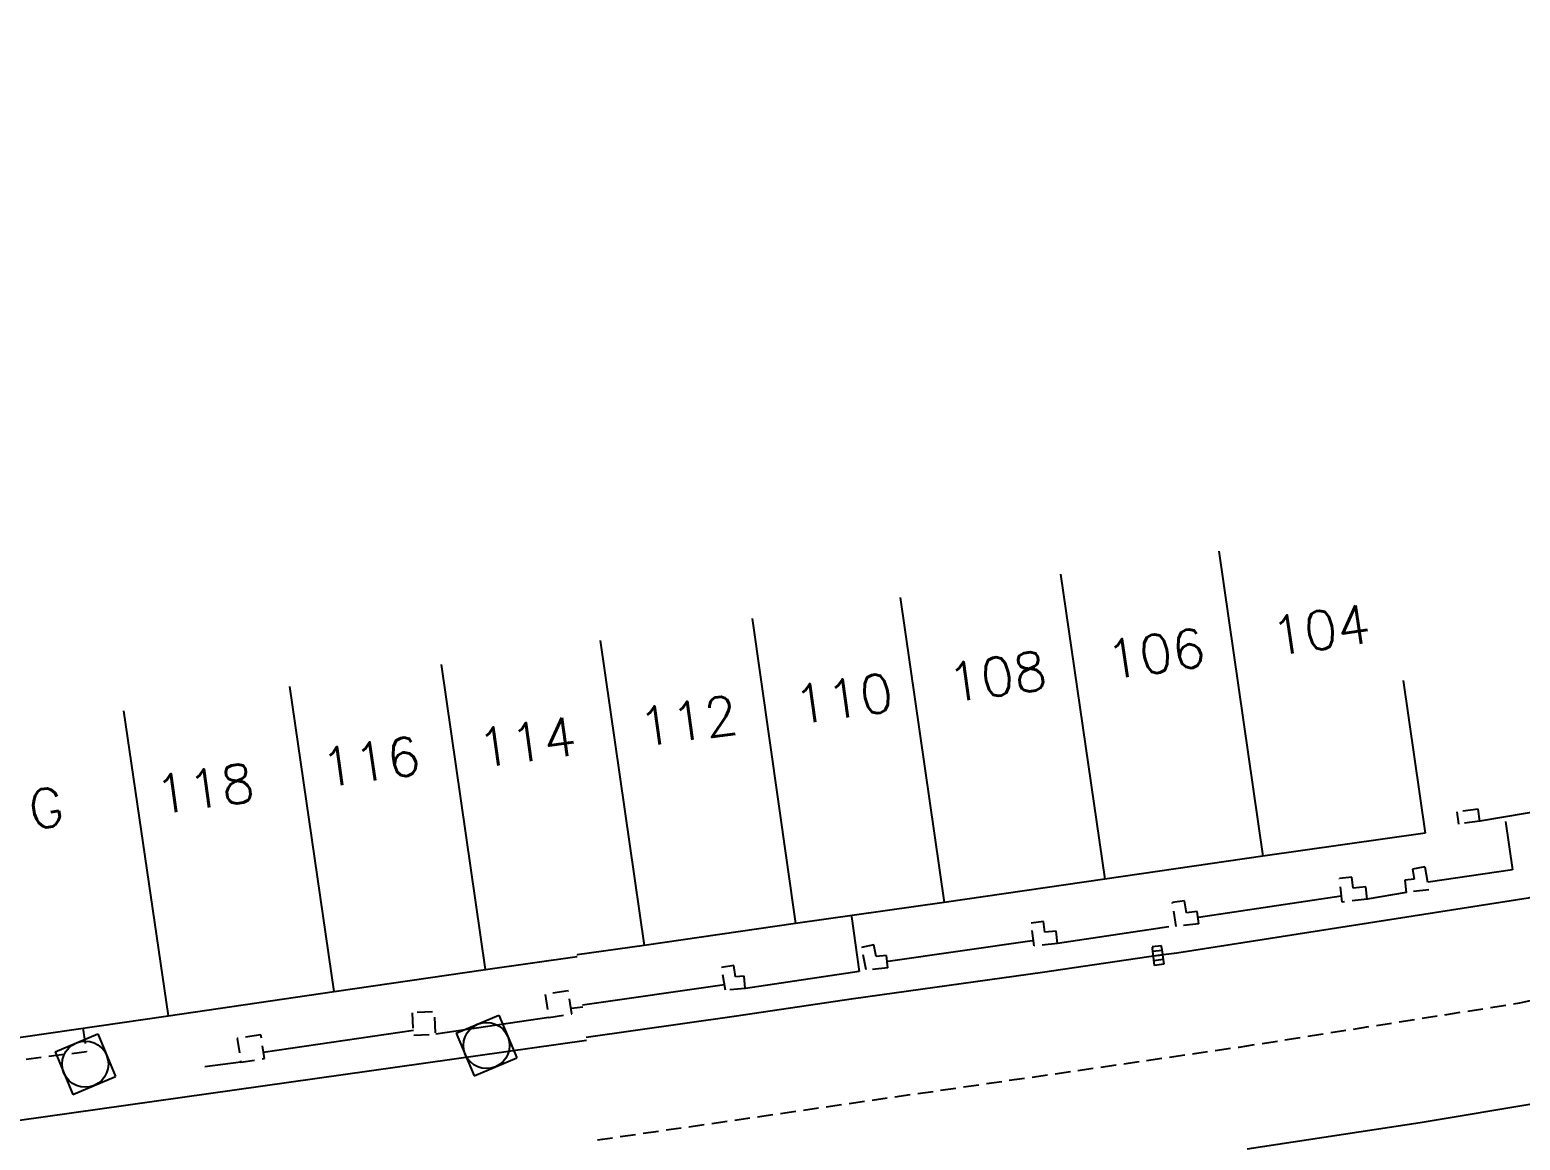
# Model space of a CAD drawing. Header units: millimetres. Extents: x 134000 to 135000, y 131000 to 132000.
# Drawn here: x 134167.54 to 134215.88, y 131310 to 131346.02 of the extents above; entities that cross this region are included whole.
import ezdxf
from ezdxf.enums import TextEntityAlignment as Align

# ---------------------------------------------------------------- set-up
doc = ezdxf.new("R2010")
doc.units = ezdxf.units.MM
doc.linetypes.add('DASHED', pattern=[0.75, 0.5, -0.25])
doc.layers.get('0').update_dxf_attribs({"linetype": 'CONTINUOUS'})
for name, color, linetype in [('W0001', 6, 'DASHED'), ('W0008', 7, 'CONTINUOUS'), ('W0100', 7, 'CONTINUOUS'), ('W0105', 7, 'CONTINUOUS'), ('W0112', 1, 'DASHED'), ('W0322', 7, 'CONTINUOUS'), ('W0400', 7, 'CONTINUOUS'), ('W0420', 7, 'CONTINUOUS'), ('W0991', 7, 'CONTINUOUS'), ('W1102', 7, 'CONTINUOUS')]:
    doc.layers.add(name, color=color, linetype=linetype)
doc.styles.get("Standard").update_dxf_attribs({"font": 'romans.shx', "width": 0.85})

# ---------------------------------------------------------------- blocks, each defined once
blk = doc.blocks.new('T400')
for p, q in [((-0.15, 0.3), (0.15, 0.3)), ((-0.15, -0.25), (-0.15, 0.3)), ((-0.15, 0.15), (0.15, 0.15)), ((-0.15, 0), (0.15, 0)), ((0.15, 0.3), (0.15, -0.25)), ((-0.15, -0.15), (0.15, -0.15)), ((-0.15, -0.25), (-0.15, -0.3)), ((-0.15, -0.3), (0.15, -0.3)), ((0.15, -0.3), (0.15, -0.25))]:
    blk.add_line(p, q)
blk = doc.blocks.new('T420')
for p, q in [((0.75, 0.75), (-0.75, 0.75)), ((-0.75, 0.75), (-0.75, -0.75)), ((0.75, 0.75), (0.75, -0.75)), ((0.75, -0.75), (-0.75, -0.75))]:
    blk.add_line(p, q)
blk.add_ellipse((0, 0), major_axis=(-0.53, 0.53), ratio=1, start_param=3.926991, end_param=10.210176)

msp = doc.modelspace()

# ---------------------------------------------------------------- linework, layer by layer
at = {"layer": 'W0001'}
msp.add_lwpolyline([(134185.95, 131310.013), (134206.77, 131313.026), (134215.866, 131314.458), (134223.624, 131316.2), (134231.125, 131318.382), (134248.498, 131324.25), (134272.81, 131332.4), (134281.962, 131335.506), (134299.532, 131341.367), (134318.308, 131350.726)], dxfattribs=at)
at = {"layer": 'W0008'}
for points in [[(134303.176, 131347.344), (134301.075, 131345.635), (134299.266, 131344.783), (134280.9, 131338.663), (134273.08, 131335.992), (134272.768, 131335.883), (134255.069, 131329.946), (134245.762, 131326.818), (134240.432, 131324.995), (134236.616, 131323.726), (134228.959, 131321.151), (134224.085, 131319.7), (134222.538, 131319.342), (134216.137, 131317.854), (134204.746, 131316.069), (134204.133, 131315.992), (134200.388, 131315.444), (134194.259, 131314.587), (134190.387, 131314.017), (134185.584, 131313.337)], [(134301.954, 131338.667), (134290.36, 131334.821), (134277.606, 131330.522), (134277.299, 131330.406), (134242.986, 131318.916), (134242.635, 131318.729), (134232.431, 131315.31), (134227.705, 131313.859), (134222.571, 131312.508), (134216.586, 131311.222), (134212.635, 131310.562), (134207.027, 131309.708)]]:
    msp.add_lwpolyline(points, dxfattribs=at)
at = {"layer": 'W0008', "flags": 128}
msp.add_lwpolyline([(134185.594, 131313.243), (134163.672, 131310.146, -0.037099), (134162.6, 131310.075, -0.018132), (134160.405, 131310.173, -0.061571), (134158.312, 131310.605, -0.054735), (134156.134, 131311.619, -0.037355), (134154.326, 131312.909, -0.055342), (134153.285, 131313.992, -0.010775), (134152.216, 131315.448, -0.025572), (134151.811, 131316.093), (134150.825, 131317.857, 0.00981), (134150.297, 131318.759, 0.00254), (134148.172, 131322.193, 0.006168), (134147.893, 131322.628, 0.000443), (134143.919, 131328.631, 0.015259), (134141.997, 131331.347, 0.008562), (134138.344, 131336.017)], format="xyb", dxfattribs=at)
for points in [[(134184.372, 131313.987), (134180.706, 131313.448)], [(134185.476, 131314.324), (134185.108, 131314.274)], [(134179.988, 131313.56), (134175.11, 131312.85)], [(134174.386, 131312.533), (134173.215, 131312.383)]]:
    msp.add_lwpolyline(points, dxfattribs=at)
at = {"layer": 'W0100'}
msp.add_line((134212.088, 131324.917), (134212.797, 131319.968), dxfattribs=at)
for points in [[(134212.797, 131319.968), (134207.529, 131319.213), (134202.409, 131318.469), (134197.202, 131317.714), (134192.378, 131317.03), (134187.471, 131316.319), (134185.29, 131316.013), (134185.29, 131316.013), (134185.29, 131316.013), (134185.29, 131316.013), (134185.29, 131316.013), (134185.29, 131316.013), (134185.29, 131316.013), (134185.29, 131316.013), (134185.29, 131316.013), (134185.29, 131316.013), (134185.29, 131316.013), (134185.29, 131316.013), (134185.29, 131316.013), (134185.29, 131316.013), (134185.29, 131316.013), (134185.29, 131316.013), (134185.29, 131316.013), (134185.29, 131316.013), (134185.29, 131316.013), (134185.29, 131316.013), (134185.29, 131316.013), (134185.29, 131316.013), (134185.29, 131316.013), (134185.29, 131316.013), (134185.29, 131316.013), (134185.29, 131316.013), (134185.29, 131316.013), (134185.29, 131316.013), (134185.29, 131316.013), (134185.29, 131316.013), (134185.29, 131316.013), (134185.29, 131316.013), (134185.29, 131316.013), (134185.29, 131316.013), (134185.29, 131316.013), (134185.29, 131316.013), (134185.29, 131316.013), (134185.29, 131316.013), (134185.29, 131316.013), (134185.29, 131316.013), (134185.29, 131316.013), (134185.29, 131316.013), (134185.29, 131316.013), (134185.29, 131316.013), (134185.29, 131316.013), (134185.29, 131316.013), (134185.29, 131316.013), (134185.29, 131316.013), (134185.29, 131316.013), (134185.29, 131316.013), (134185.29, 131316.013), (134185.29, 131316.013), (134185.29, 131316.013), (134185.29, 131316.013), (134185.29, 131316.013), (134185.29, 131316.013), (134185.29, 131316.013), (134185.29, 131316.013), (134185.29, 131316.013), (134185.29, 131316.013), (134185.29, 131316.013), (134185.29, 131316.013), (134185.29, 131316.013), (134185.29, 131316.013), (134185.29, 131316.013), (134185.29, 131316.013), (134185.29, 131316.013), (134185.29, 131316.013), (134185.29, 131316.013), (134185.29, 131316.013), (134185.29, 131316.013), (134185.29, 131316.013), (134185.29, 131316.013), (134185.29, 131316.013), (134185.29, 131316.013), (134185.29, 131316.013), (134185.29, 131316.013), (134185.29, 131316.013), (134185.29, 131316.013), (134185.29, 131316.013), (134185.29, 131316.013), (134185.29, 131316.013), (134185.29, 131316.013), (134185.29, 131316.013), (134185.29, 131316.013), (134185.29, 131316.013), (134185.29, 131316.013), (134185.29, 131316.013), (134185.29, 131316.013), (134185.29, 131316.013), (134185.29, 131316.013), (134185.29, 131316.013), (134185.29, 131316.013), (134185.29, 131316.013), (134185.29, 131316.013), (134185.29, 131316.013), (134185.29, 131316.013), (134185.29, 131316.013), (134185.29, 131316.013), (134185.29, 131316.013), (134185.29, 131316.013), (134185.29, 131316.013), (134185.29, 131316.013), (134185.29, 131316.013), (134185.29, 131316.013), (134185.29, 131316.013), (134185.29, 131316.013), (134185.29, 131316.013), (134185.29, 131316.013), (134185.29, 131316.013), (134185.29, 131316.013), (134185.29, 131316.013), (134185.29, 131316.013), (134185.29, 131316.013)], [(134165.929, 131318.205), (134166.651, 131313.258), (134172.026, 131314.043), (134177.408, 131314.829), (134182.322, 131315.54), (134185.295, 131315.968)]]:
    msp.add_lwpolyline(points, dxfattribs=at)
at = {"layer": 'W0105'}
for p, q in [((134215.402, 131320.341), (134215.627, 131318.773)), ((134215.627, 131318.773), (134212.9, 131318.372)), ((134210.075, 131317.917), (134205.451, 131317.228)), ((134212.183, 131318.044), (134210.922, 131317.824)), ((134194.193, 131317.262), (134194.443, 131315.477)), ((134204.488, 131316.924), (134200.876, 131316.387)), ((134200.051, 131316.466), (134195.383, 131315.798)), ((134194.443, 131315.477), (134190.749, 131314.928)), ((134190.078, 131315.047), (134185.469, 131314.388))]:
    msp.add_line(p, q, dxfattribs=at)
at = {"layer": 'W0112'}
for points in [[(134214.569, 131320.349), (134214.518, 131320.745), (134213.825, 131320.656), (134213.877, 131320.259), (134213.877, 131320.259), (134213.877, 131320.259), (134213.877, 131320.259), (134213.877, 131320.259), (134213.877, 131320.259), (134213.877, 131320.259), (134213.877, 131320.259), (134213.877, 131320.259), (134213.877, 131320.259), (134213.877, 131320.259), (134213.877, 131320.259), (134213.877, 131320.259), (134213.877, 131320.259), (134213.877, 131320.259), (134213.877, 131320.259), (134213.877, 131320.259), (134213.877, 131320.259), (134213.877, 131320.259), (134213.877, 131320.259), (134213.877, 131320.259), (134213.877, 131320.259), (134213.877, 131320.259), (134213.877, 131320.259), (134213.877, 131320.259), (134213.877, 131320.259), (134213.877, 131320.259), (134213.877, 131320.259), (134213.877, 131320.259), (134213.877, 131320.259), (134213.877, 131320.259), (134213.877, 131320.259), (134213.877, 131320.259), (134213.877, 131320.259), (134213.877, 131320.259), (134213.877, 131320.259), (134213.877, 131320.259), (134213.877, 131320.259), (134213.877, 131320.259), (134213.877, 131320.259), (134213.877, 131320.259), (134213.877, 131320.259), (134213.877, 131320.259), (134213.877, 131320.259), (134213.877, 131320.259), (134213.877, 131320.259), (134213.877, 131320.259), (134213.877, 131320.259), (134213.877, 131320.259), (134213.877, 131320.259), (134213.877, 131320.259), (134213.877, 131320.259), (134213.877, 131320.259), (134213.877, 131320.259), (134213.877, 131320.259), (134213.877, 131320.259), (134213.877, 131320.259), (134213.877, 131320.259), (134213.877, 131320.259), (134213.877, 131320.259), (134213.877, 131320.259), (134213.877, 131320.259), (134213.877, 131320.259), (134213.877, 131320.259), (134213.877, 131320.259), (134213.877, 131320.259), (134213.877, 131320.259), (134213.877, 131320.259), (134213.877, 131320.259), (134213.877, 131320.259), (134213.877, 131320.259), (134213.877, 131320.259), (134213.877, 131320.259), (134213.877, 131320.259), (134213.877, 131320.259), (134213.877, 131320.259), (134213.877, 131320.259), (134213.877, 131320.259), (134213.877, 131320.259), (134213.877, 131320.259), (134213.877, 131320.259), (134213.877, 131320.259), (134213.877, 131320.259), (134213.877, 131320.259), (134213.877, 131320.259), (134213.877, 131320.259), (134213.877, 131320.259), (134213.877, 131320.259), (134213.877, 131320.259), (134213.877, 131320.259), (134213.877, 131320.259), (134213.877, 131320.259), (134213.877, 131320.259), (134213.877, 131320.259), (134213.877, 131320.259), (134213.877, 131320.259), (134213.877, 131320.259), (134213.877, 131320.259), (134213.877, 131320.259), (134213.877, 131320.259), (134213.877, 131320.259), (134213.877, 131320.259), (134213.877, 131320.259), (134213.877, 131320.259), (134213.877, 131320.259), (134213.877, 131320.259), (134213.877, 131320.259), (134213.877, 131320.259), (134213.877, 131320.259), (134213.877, 131320.259), (134213.877, 131320.259), (134213.877, 131320.259), (134213.877, 131320.259), (134213.877, 131320.259), (134213.877, 131320.259), (134213.877, 131320.259), (134213.877, 131320.259)], [(134214.569, 131320.349), (134213.877, 131320.259), (134213.877, 131320.259), (134213.877, 131320.259), (134213.877, 131320.259), (134213.877, 131320.259), (134213.877, 131320.259), (134213.877, 131320.259), (134213.877, 131320.259), (134213.877, 131320.259), (134213.877, 131320.259), (134213.877, 131320.259), (134213.877, 131320.259), (134213.877, 131320.259), (134213.877, 131320.259), (134213.877, 131320.259), (134213.877, 131320.259), (134213.877, 131320.259), (134213.877, 131320.259), (134213.877, 131320.259), (134213.877, 131320.259), (134213.877, 131320.259), (134213.877, 131320.259), (134213.877, 131320.259), (134213.877, 131320.259), (134213.877, 131320.259), (134213.877, 131320.259), (134213.877, 131320.259), (134213.877, 131320.259), (134213.877, 131320.259), (134213.877, 131320.259), (134213.877, 131320.259), (134213.877, 131320.259), (134213.877, 131320.259), (134213.877, 131320.259), (134213.877, 131320.259), (134213.877, 131320.259), (134213.877, 131320.259), (134213.877, 131320.259), (134213.877, 131320.259), (134213.877, 131320.259), (134213.877, 131320.259), (134213.877, 131320.259), (134213.877, 131320.259), (134213.877, 131320.259), (134213.877, 131320.259), (134213.877, 131320.259), (134213.877, 131320.259), (134213.877, 131320.259), (134213.877, 131320.259), (134213.877, 131320.259), (134213.877, 131320.259), (134213.877, 131320.259), (134213.877, 131320.259), (134213.877, 131320.259), (134213.877, 131320.259), (134213.877, 131320.259), (134213.877, 131320.259), (134213.877, 131320.259), (134213.877, 131320.259), (134213.877, 131320.259), (134213.877, 131320.259), (134213.877, 131320.259), (134213.877, 131320.259), (134213.877, 131320.259), (134213.877, 131320.259), (134213.877, 131320.259), (134213.877, 131320.259), (134213.877, 131320.259), (134213.877, 131320.259), (134213.877, 131320.259), (134213.877, 131320.259), (134213.877, 131320.259), (134213.877, 131320.259), (134213.877, 131320.259), (134213.877, 131320.259), (134213.877, 131320.259), (134213.877, 131320.259), (134213.877, 131320.259), (134213.877, 131320.259), (134213.877, 131320.259), (134213.877, 131320.259), (134213.877, 131320.259), (134213.877, 131320.259), (134213.877, 131320.259), (134213.877, 131320.259), (134213.877, 131320.259), (134213.877, 131320.259), (134213.877, 131320.259), (134213.877, 131320.259), (134213.877, 131320.259), (134213.877, 131320.259), (134213.877, 131320.259), (134213.877, 131320.259), (134213.877, 131320.259), (134213.877, 131320.259), (134213.877, 131320.259), (134213.877, 131320.259), (134213.877, 131320.259), (134213.877, 131320.259), (134213.877, 131320.259), (134213.877, 131320.259), (134213.877, 131320.259), (134213.877, 131320.259), (134213.877, 131320.259), (134213.877, 131320.259), (134213.877, 131320.259), (134213.877, 131320.259), (134213.877, 131320.259), (134213.877, 131320.259), (134213.877, 131320.259), (134213.877, 131320.259), (134213.877, 131320.259), (134213.877, 131320.259), (134213.877, 131320.259), (134213.877, 131320.259), (134213.877, 131320.259), (134213.877, 131320.259), (134213.877, 131320.259), (134213.877, 131320.259)], [(134212.783, 131318.866), (134212.389, 131318.797), (134212.446, 131318.474), (134212.139, 131318.439), (134212.184, 131318.042), (134212.184, 131318.042), (134212.184, 131318.042), (134212.184, 131318.042), (134212.184, 131318.042), (134212.184, 131318.042), (134212.184, 131318.042), (134212.184, 131318.042), (134212.184, 131318.042), (134212.184, 131318.042), (134212.184, 131318.042), (134212.184, 131318.042), (134212.184, 131318.042), (134212.184, 131318.042), (134212.184, 131318.042), (134212.184, 131318.042), (134212.184, 131318.042), (134212.184, 131318.042), (134212.184, 131318.042), (134212.184, 131318.042), (134212.184, 131318.042), (134212.184, 131318.042), (134212.184, 131318.042), (134212.184, 131318.042), (134212.184, 131318.042), (134212.184, 131318.042), (134212.184, 131318.042), (134212.184, 131318.042), (134212.184, 131318.042), (134212.184, 131318.042), (134212.184, 131318.042), (134212.184, 131318.042), (134212.184, 131318.042), (134212.184, 131318.042), (134212.184, 131318.042), (134212.184, 131318.042), (134212.184, 131318.042), (134212.184, 131318.042), (134212.184, 131318.042), (134212.184, 131318.042), (134212.184, 131318.042), (134212.184, 131318.042), (134212.184, 131318.042), (134212.184, 131318.042), (134212.184, 131318.042), (134212.184, 131318.042), (134212.184, 131318.042), (134212.184, 131318.042), (134212.184, 131318.042), (134212.184, 131318.042), (134212.184, 131318.042), (134212.184, 131318.042), (134212.184, 131318.042), (134212.184, 131318.042), (134212.184, 131318.042), (134212.184, 131318.042), (134212.184, 131318.042), (134212.184, 131318.042), (134212.184, 131318.042), (134212.184, 131318.042), (134212.184, 131318.042), (134212.184, 131318.042), (134212.184, 131318.042), (134212.184, 131318.042), (134212.184, 131318.042), (134212.184, 131318.042), (134212.184, 131318.042), (134212.184, 131318.042), (134212.184, 131318.042), (134212.184, 131318.042), (134212.184, 131318.042), (134212.184, 131318.042), (134212.184, 131318.042), (134212.184, 131318.042), (134212.184, 131318.042), (134212.184, 131318.042), (134212.184, 131318.042), (134212.184, 131318.042), (134212.184, 131318.042), (134212.184, 131318.042), (134212.184, 131318.042), (134212.184, 131318.042), (134212.184, 131318.042), (134212.184, 131318.042), (134212.184, 131318.042), (134212.184, 131318.042), (134212.184, 131318.042), (134212.184, 131318.042), (134212.184, 131318.042), (134212.184, 131318.042), (134212.184, 131318.042), (134212.184, 131318.042), (134212.184, 131318.042), (134212.184, 131318.042), (134212.184, 131318.042), (134212.184, 131318.042), (134212.184, 131318.042), (134212.184, 131318.042), (134212.184, 131318.042), (134212.184, 131318.042), (134212.184, 131318.042), (134212.184, 131318.042), (134212.184, 131318.042), (134212.184, 131318.042), (134212.184, 131318.042), (134212.184, 131318.042), (134212.184, 131318.042), (134212.184, 131318.042), (134212.184, 131318.042), (134212.184, 131318.042), (134212.184, 131318.042), (134212.184, 131318.042), (134212.184, 131318.042), (134212.184, 131318.042), (134212.184, 131318.042), (134212.184, 131318.042)], [(134212.783, 131318.866), (134212.914, 131318.124), (134212.184, 131318.042), (134212.184, 131318.042), (134212.184, 131318.042), (134212.184, 131318.042), (134212.184, 131318.042), (134212.184, 131318.042), (134212.184, 131318.042), (134212.184, 131318.042), (134212.184, 131318.042), (134212.184, 131318.042), (134212.184, 131318.042), (134212.184, 131318.042), (134212.184, 131318.042), (134212.184, 131318.042), (134212.184, 131318.042), (134212.184, 131318.042), (134212.184, 131318.042), (134212.184, 131318.042), (134212.184, 131318.042), (134212.184, 131318.042), (134212.184, 131318.042), (134212.184, 131318.042), (134212.184, 131318.042), (134212.184, 131318.042), (134212.184, 131318.042), (134212.184, 131318.042), (134212.184, 131318.042), (134212.184, 131318.042), (134212.184, 131318.042), (134212.184, 131318.042), (134212.184, 131318.042), (134212.184, 131318.042), (134212.184, 131318.042), (134212.184, 131318.042), (134212.184, 131318.042), (134212.184, 131318.042), (134212.184, 131318.042), (134212.184, 131318.042), (134212.184, 131318.042), (134212.184, 131318.042), (134212.184, 131318.042), (134212.184, 131318.042), (134212.184, 131318.042), (134212.184, 131318.042), (134212.184, 131318.042), (134212.184, 131318.042), (134212.184, 131318.042), (134212.184, 131318.042), (134212.184, 131318.042), (134212.184, 131318.042), (134212.184, 131318.042), (134212.184, 131318.042), (134212.184, 131318.042), (134212.184, 131318.042), (134212.184, 131318.042), (134212.184, 131318.042), (134212.184, 131318.042), (134212.184, 131318.042), (134212.184, 131318.042), (134212.184, 131318.042), (134212.184, 131318.042), (134212.184, 131318.042), (134212.184, 131318.042), (134212.184, 131318.042), (134212.184, 131318.042), (134212.184, 131318.042), (134212.184, 131318.042), (134212.184, 131318.042), (134212.184, 131318.042), (134212.184, 131318.042), (134212.184, 131318.042), (134212.184, 131318.042), (134212.184, 131318.042), (134212.184, 131318.042), (134212.184, 131318.042), (134212.184, 131318.042), (134212.184, 131318.042), (134212.184, 131318.042), (134212.184, 131318.042), (134212.184, 131318.042), (134212.184, 131318.042), (134212.184, 131318.042), (134212.184, 131318.042), (134212.184, 131318.042), (134212.184, 131318.042), (134212.184, 131318.042), (134212.184, 131318.042), (134212.184, 131318.042), (134212.184, 131318.042), (134212.184, 131318.042), (134212.184, 131318.042), (134212.184, 131318.042), (134212.184, 131318.042), (134212.184, 131318.042), (134212.184, 131318.042), (134212.184, 131318.042), (134212.184, 131318.042), (134212.184, 131318.042), (134212.184, 131318.042), (134212.184, 131318.042), (134212.184, 131318.042), (134212.184, 131318.042), (134212.184, 131318.042), (134212.184, 131318.042), (134212.184, 131318.042), (134212.184, 131318.042), (134212.184, 131318.042), (134212.184, 131318.042), (134212.184, 131318.042), (134212.184, 131318.042), (134212.184, 131318.042), (134212.184, 131318.042), (134212.184, 131318.042), (134212.184, 131318.042), (134212.184, 131318.042), (134212.184, 131318.042), (134212.184, 131318.042), (134212.184, 131318.042)], [(134210.922, 131317.825), (134210.875, 131318.222), (134210.462, 131318.174), (134210.422, 131318.532), (134210.025, 131318.488), (134210.025, 131318.488), (134210.025, 131318.488), (134210.025, 131318.488), (134210.025, 131318.488), (134210.025, 131318.488), (134210.025, 131318.488), (134210.025, 131318.488), (134210.025, 131318.488), (134210.025, 131318.488), (134210.025, 131318.488), (134210.025, 131318.488), (134210.025, 131318.488), (134210.025, 131318.488), (134210.025, 131318.488), (134210.025, 131318.488), (134210.025, 131318.488), (134210.025, 131318.488), (134210.025, 131318.488), (134210.025, 131318.488), (134210.025, 131318.488), (134210.025, 131318.488), (134210.025, 131318.488), (134210.025, 131318.488), (134210.025, 131318.488), (134210.025, 131318.488), (134210.025, 131318.488), (134210.025, 131318.488), (134210.025, 131318.488), (134210.025, 131318.488), (134210.025, 131318.488), (134210.025, 131318.488), (134210.025, 131318.488), (134210.025, 131318.488), (134210.025, 131318.488), (134210.025, 131318.488), (134210.025, 131318.488), (134210.025, 131318.488), (134210.025, 131318.488), (134210.025, 131318.488), (134210.025, 131318.488), (134210.025, 131318.488), (134210.025, 131318.488), (134210.025, 131318.488), (134210.025, 131318.488), (134210.025, 131318.488), (134210.025, 131318.488), (134210.025, 131318.488), (134210.025, 131318.488), (134210.025, 131318.488), (134210.025, 131318.488), (134210.025, 131318.488), (134210.025, 131318.488), (134210.025, 131318.488), (134210.025, 131318.488), (134210.025, 131318.488), (134210.025, 131318.488), (134210.025, 131318.488), (134210.025, 131318.488), (134210.025, 131318.488), (134210.025, 131318.488), (134210.025, 131318.488), (134210.025, 131318.488), (134210.025, 131318.488), (134210.025, 131318.488), (134210.025, 131318.488), (134210.025, 131318.488), (134210.025, 131318.488), (134210.025, 131318.488), (134210.025, 131318.488), (134210.025, 131318.488), (134210.025, 131318.488), (134210.025, 131318.488), (134210.025, 131318.488), (134210.025, 131318.488), (134210.025, 131318.488), (134210.025, 131318.488), (134210.025, 131318.488), (134210.025, 131318.488), (134210.025, 131318.488), (134210.025, 131318.488), (134210.025, 131318.488), (134210.025, 131318.488), (134210.025, 131318.488), (134210.025, 131318.488), (134210.025, 131318.488), (134210.025, 131318.488), (134210.025, 131318.488), (134210.025, 131318.488), (134210.025, 131318.488), (134210.025, 131318.488), (134210.025, 131318.488), (134210.025, 131318.488), (134210.025, 131318.488), (134210.025, 131318.488), (134210.025, 131318.488), (134210.025, 131318.488), (134210.025, 131318.488), (134210.025, 131318.488), (134210.025, 131318.488), (134210.025, 131318.488), (134210.025, 131318.488), (134210.025, 131318.488), (134210.025, 131318.488), (134210.025, 131318.488), (134210.025, 131318.488), (134210.025, 131318.488), (134210.025, 131318.488), (134210.025, 131318.488), (134210.025, 131318.488), (134210.025, 131318.488), (134210.025, 131318.488), (134210.025, 131318.488), (134210.025, 131318.488), (134210.025, 131318.488), (134210.025, 131318.488)], [(134210.922, 131317.825), (134210.108, 131317.729), (134210.025, 131318.488), (134210.025, 131318.488), (134210.025, 131318.488), (134210.025, 131318.488), (134210.025, 131318.488), (134210.025, 131318.488), (134210.025, 131318.488), (134210.025, 131318.488), (134210.025, 131318.488), (134210.025, 131318.488), (134210.025, 131318.488), (134210.025, 131318.488), (134210.025, 131318.488), (134210.025, 131318.488), (134210.025, 131318.488), (134210.025, 131318.488), (134210.025, 131318.488), (134210.025, 131318.488), (134210.025, 131318.488), (134210.025, 131318.488), (134210.025, 131318.488), (134210.025, 131318.488), (134210.025, 131318.488), (134210.025, 131318.488), (134210.025, 131318.488), (134210.025, 131318.488), (134210.025, 131318.488), (134210.025, 131318.488), (134210.025, 131318.488), (134210.025, 131318.488), (134210.025, 131318.488), (134210.025, 131318.488), (134210.025, 131318.488), (134210.025, 131318.488), (134210.025, 131318.488), (134210.025, 131318.488), (134210.025, 131318.488), (134210.025, 131318.488), (134210.025, 131318.488), (134210.025, 131318.488), (134210.025, 131318.488), (134210.025, 131318.488), (134210.025, 131318.488), (134210.025, 131318.488), (134210.025, 131318.488), (134210.025, 131318.488), (134210.025, 131318.488), (134210.025, 131318.488), (134210.025, 131318.488), (134210.025, 131318.488), (134210.025, 131318.488), (134210.025, 131318.488), (134210.025, 131318.488), (134210.025, 131318.488), (134210.025, 131318.488), (134210.025, 131318.488), (134210.025, 131318.488), (134210.025, 131318.488), (134210.025, 131318.488), (134210.025, 131318.488), (134210.025, 131318.488), (134210.025, 131318.488), (134210.025, 131318.488), (134210.025, 131318.488), (134210.025, 131318.488), (134210.025, 131318.488), (134210.025, 131318.488), (134210.025, 131318.488), (134210.025, 131318.488), (134210.025, 131318.488), (134210.025, 131318.488), (134210.025, 131318.488), (134210.025, 131318.488), (134210.025, 131318.488), (134210.025, 131318.488), (134210.025, 131318.488), (134210.025, 131318.488), (134210.025, 131318.488), (134210.025, 131318.488), (134210.025, 131318.488), (134210.025, 131318.488), (134210.025, 131318.488), (134210.025, 131318.488), (134210.025, 131318.488), (134210.025, 131318.488), (134210.025, 131318.488), (134210.025, 131318.488), (134210.025, 131318.488), (134210.025, 131318.488), (134210.025, 131318.488), (134210.025, 131318.488), (134210.025, 131318.488), (134210.025, 131318.488), (134210.025, 131318.488), (134210.025, 131318.488), (134210.025, 131318.488), (134210.025, 131318.488), (134210.025, 131318.488), (134210.025, 131318.488), (134210.025, 131318.488), (134210.025, 131318.488), (134210.025, 131318.488), (134210.025, 131318.488), (134210.025, 131318.488), (134210.025, 131318.488), (134210.025, 131318.488), (134210.025, 131318.488), (134210.025, 131318.488), (134210.025, 131318.488), (134210.025, 131318.488), (134210.025, 131318.488), (134210.025, 131318.488), (134210.025, 131318.488), (134210.025, 131318.488), (134210.025, 131318.488), (134210.025, 131318.488), (134210.025, 131318.488), (134210.025, 131318.488)], [(134205.454, 131317.027), (134205.406, 131317.424), (134205.055, 131317.381), (134204.996, 131317.77), (134204.601, 131317.711), (134204.601, 131317.711), (134204.601, 131317.711), (134204.601, 131317.711), (134204.601, 131317.711), (134204.601, 131317.711), (134204.601, 131317.711), (134204.601, 131317.711), (134204.601, 131317.711), (134204.601, 131317.711), (134204.601, 131317.711), (134204.601, 131317.711), (134204.601, 131317.711), (134204.601, 131317.711), (134204.601, 131317.711), (134204.601, 131317.711), (134204.601, 131317.711), (134204.601, 131317.711), (134204.601, 131317.711), (134204.601, 131317.711), (134204.601, 131317.711), (134204.601, 131317.711), (134204.601, 131317.711), (134204.601, 131317.711), (134204.601, 131317.711), (134204.601, 131317.711), (134204.601, 131317.711), (134204.601, 131317.711), (134204.601, 131317.711), (134204.601, 131317.711), (134204.601, 131317.711), (134204.601, 131317.711), (134204.601, 131317.711), (134204.601, 131317.711), (134204.601, 131317.711), (134204.601, 131317.711), (134204.601, 131317.711), (134204.601, 131317.711), (134204.601, 131317.711), (134204.601, 131317.711), (134204.601, 131317.711), (134204.601, 131317.711), (134204.601, 131317.711), (134204.601, 131317.711), (134204.601, 131317.711), (134204.601, 131317.711), (134204.601, 131317.711), (134204.601, 131317.711), (134204.601, 131317.711), (134204.601, 131317.711), (134204.601, 131317.711), (134204.601, 131317.711), (134204.601, 131317.711), (134204.601, 131317.711), (134204.601, 131317.711), (134204.601, 131317.711), (134204.601, 131317.711), (134204.601, 131317.711), (134204.601, 131317.711), (134204.601, 131317.711), (134204.601, 131317.711), (134204.601, 131317.711), (134204.601, 131317.711), (134204.601, 131317.711), (134204.601, 131317.711), (134204.601, 131317.711), (134204.601, 131317.711), (134204.601, 131317.711), (134204.601, 131317.711), (134204.601, 131317.711), (134204.601, 131317.711), (134204.601, 131317.711), (134204.601, 131317.711), (134204.601, 131317.711), (134204.601, 131317.711), (134204.601, 131317.711), (134204.601, 131317.711), (134204.601, 131317.711), (134204.601, 131317.711), (134204.601, 131317.711), (134204.601, 131317.711), (134204.601, 131317.711), (134204.601, 131317.711), (134204.601, 131317.711), (134204.601, 131317.711), (134204.601, 131317.711), (134204.601, 131317.711), (134204.601, 131317.711), (134204.601, 131317.711), (134204.601, 131317.711), (134204.601, 131317.711), (134204.601, 131317.711), (134204.601, 131317.711), (134204.601, 131317.711), (134204.601, 131317.711), (134204.601, 131317.711), (134204.601, 131317.711), (134204.601, 131317.711), (134204.601, 131317.711), (134204.601, 131317.711), (134204.601, 131317.711), (134204.601, 131317.711), (134204.601, 131317.711), (134204.601, 131317.711), (134204.601, 131317.711), (134204.601, 131317.711), (134204.601, 131317.711), (134204.601, 131317.711), (134204.601, 131317.711), (134204.601, 131317.711), (134204.601, 131317.711), (134204.601, 131317.711), (134204.601, 131317.711), (134204.601, 131317.711), (134204.601, 131317.711), (134204.601, 131317.711)], [(134205.454, 131317.027), (134204.718, 131316.937), (134204.601, 131317.711), (134204.601, 131317.711), (134204.601, 131317.711), (134204.601, 131317.711), (134204.601, 131317.711), (134204.601, 131317.711), (134204.601, 131317.711), (134204.601, 131317.711), (134204.601, 131317.711), (134204.601, 131317.711), (134204.601, 131317.711), (134204.601, 131317.711), (134204.601, 131317.711), (134204.601, 131317.711), (134204.601, 131317.711), (134204.601, 131317.711), (134204.601, 131317.711), (134204.601, 131317.711), (134204.601, 131317.711), (134204.601, 131317.711), (134204.601, 131317.711), (134204.601, 131317.711), (134204.601, 131317.711), (134204.601, 131317.711), (134204.601, 131317.711), (134204.601, 131317.711), (134204.601, 131317.711), (134204.601, 131317.711), (134204.601, 131317.711), (134204.601, 131317.711), (134204.601, 131317.711), (134204.601, 131317.711), (134204.601, 131317.711), (134204.601, 131317.711), (134204.601, 131317.711), (134204.601, 131317.711), (134204.601, 131317.711), (134204.601, 131317.711), (134204.601, 131317.711), (134204.601, 131317.711), (134204.601, 131317.711), (134204.601, 131317.711), (134204.601, 131317.711), (134204.601, 131317.711), (134204.601, 131317.711), (134204.601, 131317.711), (134204.601, 131317.711), (134204.601, 131317.711), (134204.601, 131317.711), (134204.601, 131317.711), (134204.601, 131317.711), (134204.601, 131317.711), (134204.601, 131317.711), (134204.601, 131317.711), (134204.601, 131317.711), (134204.601, 131317.711), (134204.601, 131317.711), (134204.601, 131317.711), (134204.601, 131317.711), (134204.601, 131317.711), (134204.601, 131317.711), (134204.601, 131317.711), (134204.601, 131317.711), (134204.601, 131317.711), (134204.601, 131317.711), (134204.601, 131317.711), (134204.601, 131317.711), (134204.601, 131317.711), (134204.601, 131317.711), (134204.601, 131317.711), (134204.601, 131317.711), (134204.601, 131317.711), (134204.601, 131317.711), (134204.601, 131317.711), (134204.601, 131317.711), (134204.601, 131317.711), (134204.601, 131317.711), (134204.601, 131317.711), (134204.601, 131317.711), (134204.601, 131317.711), (134204.601, 131317.711), (134204.601, 131317.711), (134204.601, 131317.711), (134204.601, 131317.711), (134204.601, 131317.711), (134204.601, 131317.711), (134204.601, 131317.711), (134204.601, 131317.711), (134204.601, 131317.711), (134204.601, 131317.711), (134204.601, 131317.711), (134204.601, 131317.711), (134204.601, 131317.711), (134204.601, 131317.711), (134204.601, 131317.711), (134204.601, 131317.711), (134204.601, 131317.711), (134204.601, 131317.711), (134204.601, 131317.711), (134204.601, 131317.711), (134204.601, 131317.711), (134204.601, 131317.711), (134204.601, 131317.711), (134204.601, 131317.711), (134204.601, 131317.711), (134204.601, 131317.711), (134204.601, 131317.711), (134204.601, 131317.711), (134204.601, 131317.711), (134204.601, 131317.711), (134204.601, 131317.711), (134204.601, 131317.711), (134204.601, 131317.711), (134204.601, 131317.711), (134204.601, 131317.711), (134204.601, 131317.711), (134204.601, 131317.711), (134204.601, 131317.711)], [(134200.874, 131316.388), (134200.832, 131316.786), (134200.465, 131316.747), (134200.42, 131317.096), (134200.023, 131317.045), (134200.023, 131317.045), (134200.023, 131317.045), (134200.023, 131317.045), (134200.023, 131317.045), (134200.023, 131317.045), (134200.023, 131317.045), (134200.023, 131317.045), (134200.023, 131317.045), (134200.023, 131317.045), (134200.023, 131317.045), (134200.023, 131317.045), (134200.023, 131317.045), (134200.023, 131317.045), (134200.023, 131317.045), (134200.023, 131317.045), (134200.023, 131317.045), (134200.023, 131317.045), (134200.023, 131317.045), (134200.023, 131317.045), (134200.023, 131317.045), (134200.023, 131317.045), (134200.023, 131317.045), (134200.023, 131317.045), (134200.023, 131317.045), (134200.023, 131317.045), (134200.023, 131317.045), (134200.023, 131317.045), (134200.023, 131317.045), (134200.023, 131317.045), (134200.023, 131317.045), (134200.023, 131317.045), (134200.023, 131317.045), (134200.023, 131317.045), (134200.023, 131317.045), (134200.023, 131317.045), (134200.023, 131317.045), (134200.023, 131317.045), (134200.023, 131317.045), (134200.023, 131317.045), (134200.023, 131317.045), (134200.023, 131317.045), (134200.023, 131317.045), (134200.023, 131317.045), (134200.023, 131317.045), (134200.023, 131317.045), (134200.023, 131317.045), (134200.023, 131317.045), (134200.023, 131317.045), (134200.023, 131317.045), (134200.023, 131317.045), (134200.023, 131317.045), (134200.023, 131317.045), (134200.023, 131317.045), (134200.023, 131317.045), (134200.023, 131317.045), (134200.023, 131317.045), (134200.023, 131317.045), (134200.023, 131317.045), (134200.023, 131317.045), (134200.023, 131317.045), (134200.023, 131317.045), (134200.023, 131317.045), (134200.023, 131317.045), (134200.023, 131317.045), (134200.023, 131317.045), (134200.023, 131317.045), (134200.023, 131317.045), (134200.023, 131317.045), (134200.023, 131317.045), (134200.023, 131317.045), (134200.023, 131317.045), (134200.023, 131317.045), (134200.023, 131317.045), (134200.023, 131317.045), (134200.023, 131317.045), (134200.023, 131317.045), (134200.023, 131317.045), (134200.023, 131317.045), (134200.023, 131317.045), (134200.023, 131317.045), (134200.023, 131317.045), (134200.023, 131317.045), (134200.023, 131317.045), (134200.023, 131317.045), (134200.023, 131317.045), (134200.023, 131317.045), (134200.023, 131317.045), (134200.023, 131317.045), (134200.023, 131317.045), (134200.023, 131317.045), (134200.023, 131317.045), (134200.023, 131317.045), (134200.023, 131317.045), (134200.023, 131317.045), (134200.023, 131317.045), (134200.023, 131317.045), (134200.023, 131317.045), (134200.023, 131317.045), (134200.023, 131317.045), (134200.023, 131317.045), (134200.023, 131317.045), (134200.023, 131317.045), (134200.023, 131317.045), (134200.023, 131317.045), (134200.023, 131317.045), (134200.023, 131317.045), (134200.023, 131317.045), (134200.023, 131317.045), (134200.023, 131317.045), (134200.023, 131317.045), (134200.023, 131317.045), (134200.023, 131317.045), (134200.023, 131317.045), (134200.023, 131317.045), (134200.023, 131317.045)], [(134200.874, 131316.388), (134200.118, 131316.308), (134200.023, 131317.045), (134200.023, 131317.045), (134200.023, 131317.045), (134200.023, 131317.045), (134200.023, 131317.045), (134200.023, 131317.045), (134200.023, 131317.045), (134200.023, 131317.045), (134200.023, 131317.045), (134200.023, 131317.045), (134200.023, 131317.045), (134200.023, 131317.045), (134200.023, 131317.045), (134200.023, 131317.045), (134200.023, 131317.045), (134200.023, 131317.045), (134200.023, 131317.045), (134200.023, 131317.045), (134200.023, 131317.045), (134200.023, 131317.045), (134200.023, 131317.045), (134200.023, 131317.045), (134200.023, 131317.045), (134200.023, 131317.045), (134200.023, 131317.045), (134200.023, 131317.045), (134200.023, 131317.045), (134200.023, 131317.045), (134200.023, 131317.045), (134200.023, 131317.045), (134200.023, 131317.045), (134200.023, 131317.045), (134200.023, 131317.045), (134200.023, 131317.045), (134200.023, 131317.045), (134200.023, 131317.045), (134200.023, 131317.045), (134200.023, 131317.045), (134200.023, 131317.045), (134200.023, 131317.045), (134200.023, 131317.045), (134200.023, 131317.045), (134200.023, 131317.045), (134200.023, 131317.045), (134200.023, 131317.045), (134200.023, 131317.045), (134200.023, 131317.045), (134200.023, 131317.045), (134200.023, 131317.045), (134200.023, 131317.045), (134200.023, 131317.045), (134200.023, 131317.045), (134200.023, 131317.045), (134200.023, 131317.045), (134200.023, 131317.045), (134200.023, 131317.045), (134200.023, 131317.045), (134200.023, 131317.045), (134200.023, 131317.045), (134200.023, 131317.045), (134200.023, 131317.045), (134200.023, 131317.045), (134200.023, 131317.045), (134200.023, 131317.045), (134200.023, 131317.045), (134200.023, 131317.045), (134200.023, 131317.045), (134200.023, 131317.045), (134200.023, 131317.045), (134200.023, 131317.045), (134200.023, 131317.045), (134200.023, 131317.045), (134200.023, 131317.045), (134200.023, 131317.045), (134200.023, 131317.045), (134200.023, 131317.045), (134200.023, 131317.045), (134200.023, 131317.045), (134200.023, 131317.045), (134200.023, 131317.045), (134200.023, 131317.045), (134200.023, 131317.045), (134200.023, 131317.045), (134200.023, 131317.045), (134200.023, 131317.045), (134200.023, 131317.045), (134200.023, 131317.045), (134200.023, 131317.045), (134200.023, 131317.045), (134200.023, 131317.045), (134200.023, 131317.045), (134200.023, 131317.045), (134200.023, 131317.045), (134200.023, 131317.045), (134200.023, 131317.045), (134200.023, 131317.045), (134200.023, 131317.045), (134200.023, 131317.045), (134200.023, 131317.045), (134200.023, 131317.045), (134200.023, 131317.045), (134200.023, 131317.045), (134200.023, 131317.045), (134200.023, 131317.045), (134200.023, 131317.045), (134200.023, 131317.045), (134200.023, 131317.045), (134200.023, 131317.045), (134200.023, 131317.045), (134200.023, 131317.045), (134200.023, 131317.045), (134200.023, 131317.045), (134200.023, 131317.045), (134200.023, 131317.045), (134200.023, 131317.045), (134200.023, 131317.045), (134200.023, 131317.045), (134200.023, 131317.045)], [(134195.372, 131315.596), (134195.331, 131315.994), (134194.989, 131315.959), (134194.912, 131316.34), (134194.52, 131316.26), (134194.52, 131316.26), (134194.52, 131316.26), (134194.52, 131316.26), (134194.52, 131316.26), (134194.52, 131316.26), (134194.52, 131316.26), (134194.52, 131316.26), (134194.52, 131316.26), (134194.52, 131316.26), (134194.52, 131316.26), (134194.52, 131316.26), (134194.52, 131316.26), (134194.52, 131316.26), (134194.52, 131316.26), (134194.52, 131316.26), (134194.52, 131316.26), (134194.52, 131316.26), (134194.52, 131316.26), (134194.52, 131316.26), (134194.52, 131316.26), (134194.52, 131316.26), (134194.52, 131316.26), (134194.52, 131316.26), (134194.52, 131316.26), (134194.52, 131316.26), (134194.52, 131316.26), (134194.52, 131316.26), (134194.52, 131316.26), (134194.52, 131316.26), (134194.52, 131316.26), (134194.52, 131316.26), (134194.52, 131316.26), (134194.52, 131316.26), (134194.52, 131316.26), (134194.52, 131316.26), (134194.52, 131316.26), (134194.52, 131316.26), (134194.52, 131316.26), (134194.52, 131316.26), (134194.52, 131316.26), (134194.52, 131316.26), (134194.52, 131316.26), (134194.52, 131316.26), (134194.52, 131316.26), (134194.52, 131316.26), (134194.52, 131316.26), (134194.52, 131316.26), (134194.52, 131316.26), (134194.52, 131316.26), (134194.52, 131316.26), (134194.52, 131316.26), (134194.52, 131316.26), (134194.52, 131316.26), (134194.52, 131316.26), (134194.52, 131316.26), (134194.52, 131316.26), (134194.52, 131316.26), (134194.52, 131316.26), (134194.52, 131316.26), (134194.52, 131316.26), (134194.52, 131316.26), (134194.52, 131316.26), (134194.52, 131316.26), (134194.52, 131316.26), (134194.52, 131316.26), (134194.52, 131316.26), (134194.52, 131316.26), (134194.52, 131316.26), (134194.52, 131316.26), (134194.52, 131316.26), (134194.52, 131316.26), (134194.52, 131316.26), (134194.52, 131316.26), (134194.52, 131316.26), (134194.52, 131316.26), (134194.52, 131316.26), (134194.52, 131316.26), (134194.52, 131316.26), (134194.52, 131316.26), (134194.52, 131316.26), (134194.52, 131316.26), (134194.52, 131316.26), (134194.52, 131316.26), (134194.52, 131316.26), (134194.52, 131316.26), (134194.52, 131316.26), (134194.52, 131316.26), (134194.52, 131316.26), (134194.52, 131316.26), (134194.52, 131316.26), (134194.52, 131316.26), (134194.52, 131316.26), (134194.52, 131316.26), (134194.52, 131316.26), (134194.52, 131316.26), (134194.52, 131316.26), (134194.52, 131316.26), (134194.52, 131316.26), (134194.52, 131316.26), (134194.52, 131316.26), (134194.52, 131316.26), (134194.52, 131316.26), (134194.52, 131316.26), (134194.52, 131316.26), (134194.52, 131316.26), (134194.52, 131316.26), (134194.52, 131316.26), (134194.52, 131316.26), (134194.52, 131316.26), (134194.52, 131316.26), (134194.52, 131316.26), (134194.52, 131316.26), (134194.52, 131316.26), (134194.52, 131316.26), (134194.52, 131316.26)], [(134195.372, 131315.596), (134194.668, 131315.525), (134194.52, 131316.26), (134194.52, 131316.26), (134194.52, 131316.26), (134194.52, 131316.26), (134194.52, 131316.26), (134194.52, 131316.26), (134194.52, 131316.26), (134194.52, 131316.26), (134194.52, 131316.26), (134194.52, 131316.26), (134194.52, 131316.26), (134194.52, 131316.26), (134194.52, 131316.26), (134194.52, 131316.26), (134194.52, 131316.26), (134194.52, 131316.26), (134194.52, 131316.26), (134194.52, 131316.26), (134194.52, 131316.26), (134194.52, 131316.26), (134194.52, 131316.26), (134194.52, 131316.26), (134194.52, 131316.26), (134194.52, 131316.26), (134194.52, 131316.26), (134194.52, 131316.26), (134194.52, 131316.26), (134194.52, 131316.26), (134194.52, 131316.26), (134194.52, 131316.26), (134194.52, 131316.26), (134194.52, 131316.26), (134194.52, 131316.26), (134194.52, 131316.26), (134194.52, 131316.26), (134194.52, 131316.26), (134194.52, 131316.26), (134194.52, 131316.26), (134194.52, 131316.26), (134194.52, 131316.26), (134194.52, 131316.26), (134194.52, 131316.26), (134194.52, 131316.26), (134194.52, 131316.26), (134194.52, 131316.26), (134194.52, 131316.26), (134194.52, 131316.26), (134194.52, 131316.26), (134194.52, 131316.26), (134194.52, 131316.26), (134194.52, 131316.26), (134194.52, 131316.26), (134194.52, 131316.26), (134194.52, 131316.26), (134194.52, 131316.26), (134194.52, 131316.26), (134194.52, 131316.26), (134194.52, 131316.26), (134194.52, 131316.26), (134194.52, 131316.26), (134194.52, 131316.26), (134194.52, 131316.26), (134194.52, 131316.26), (134194.52, 131316.26), (134194.52, 131316.26), (134194.52, 131316.26), (134194.52, 131316.26), (134194.52, 131316.26), (134194.52, 131316.26), (134194.52, 131316.26), (134194.52, 131316.26), (134194.52, 131316.26), (134194.52, 131316.26), (134194.52, 131316.26), (134194.52, 131316.26), (134194.52, 131316.26), (134194.52, 131316.26), (134194.52, 131316.26), (134194.52, 131316.26), (134194.52, 131316.26), (134194.52, 131316.26), (134194.52, 131316.26), (134194.52, 131316.26), (134194.52, 131316.26), (134194.52, 131316.26), (134194.52, 131316.26), (134194.52, 131316.26), (134194.52, 131316.26), (134194.52, 131316.26), (134194.52, 131316.26), (134194.52, 131316.26), (134194.52, 131316.26), (134194.52, 131316.26), (134194.52, 131316.26), (134194.52, 131316.26), (134194.52, 131316.26), (134194.52, 131316.26), (134194.52, 131316.26), (134194.52, 131316.26), (134194.52, 131316.26), (134194.52, 131316.26), (134194.52, 131316.26), (134194.52, 131316.26), (134194.52, 131316.26), (134194.52, 131316.26), (134194.52, 131316.26), (134194.52, 131316.26), (134194.52, 131316.26), (134194.52, 131316.26), (134194.52, 131316.26), (134194.52, 131316.26), (134194.52, 131316.26), (134194.52, 131316.26), (134194.52, 131316.26), (134194.52, 131316.26), (134194.52, 131316.26), (134194.52, 131316.26), (134194.52, 131316.26)], [(134190.748, 131314.928), (134190.714, 131315.327), (134190.435, 131315.303), (134190.372, 131315.671), (134189.978, 131315.604), (134189.978, 131315.604), (134189.978, 131315.604), (134189.978, 131315.604), (134189.978, 131315.604), (134189.978, 131315.604), (134189.978, 131315.604), (134189.978, 131315.604), (134189.978, 131315.604), (134189.978, 131315.604), (134189.978, 131315.604), (134189.978, 131315.604), (134189.978, 131315.604), (134189.978, 131315.604), (134189.978, 131315.604), (134189.978, 131315.604), (134189.978, 131315.604), (134189.978, 131315.604), (134189.978, 131315.604), (134189.978, 131315.604), (134189.978, 131315.604), (134189.978, 131315.604), (134189.978, 131315.604), (134189.978, 131315.604), (134189.978, 131315.604), (134189.978, 131315.604), (134189.978, 131315.604), (134189.978, 131315.604), (134189.978, 131315.604), (134189.978, 131315.604), (134189.978, 131315.604), (134189.978, 131315.604), (134189.978, 131315.604), (134189.978, 131315.604), (134189.978, 131315.604), (134189.978, 131315.604), (134189.978, 131315.604), (134189.978, 131315.604), (134189.978, 131315.604), (134189.978, 131315.604), (134189.978, 131315.604), (134189.978, 131315.604), (134189.978, 131315.604), (134189.978, 131315.604), (134189.978, 131315.604), (134189.978, 131315.604), (134189.978, 131315.604), (134189.978, 131315.604), (134189.978, 131315.604), (134189.978, 131315.604), (134189.978, 131315.604), (134189.978, 131315.604), (134189.978, 131315.604), (134189.978, 131315.604), (134189.978, 131315.604), (134189.978, 131315.604), (134189.978, 131315.604), (134189.978, 131315.604), (134189.978, 131315.604), (134189.978, 131315.604), (134189.978, 131315.604), (134189.978, 131315.604), (134189.978, 131315.604), (134189.978, 131315.604), (134189.978, 131315.604), (134189.978, 131315.604), (134189.978, 131315.604), (134189.978, 131315.604), (134189.978, 131315.604), (134189.978, 131315.604), (134189.978, 131315.604), (134189.978, 131315.604), (134189.978, 131315.604), (134189.978, 131315.604), (134189.978, 131315.604), (134189.978, 131315.604), (134189.978, 131315.604), (134189.978, 131315.604), (134189.978, 131315.604), (134189.978, 131315.604), (134189.978, 131315.604), (134189.978, 131315.604), (134189.978, 131315.604), (134189.978, 131315.604), (134189.978, 131315.604), (134189.978, 131315.604), (134189.978, 131315.604), (134189.978, 131315.604), (134189.978, 131315.604), (134189.978, 131315.604), (134189.978, 131315.604), (134189.978, 131315.604), (134189.978, 131315.604), (134189.978, 131315.604), (134189.978, 131315.604), (134189.978, 131315.604), (134189.978, 131315.604), (134189.978, 131315.604), (134189.978, 131315.604), (134189.978, 131315.604), (134189.978, 131315.604), (134189.978, 131315.604), (134189.978, 131315.604), (134189.978, 131315.604), (134189.978, 131315.604), (134189.978, 131315.604), (134189.978, 131315.604), (134189.978, 131315.604), (134189.978, 131315.604), (134189.978, 131315.604), (134189.978, 131315.604), (134189.978, 131315.604), (134189.978, 131315.604), (134189.978, 131315.604), (134189.978, 131315.604), (134189.978, 131315.604)], [(134190.748, 131314.928), (134190.103, 131314.872), (134189.978, 131315.604), (134189.978, 131315.604), (134189.978, 131315.604), (134189.978, 131315.604), (134189.978, 131315.604), (134189.978, 131315.604), (134189.978, 131315.604), (134189.978, 131315.604), (134189.978, 131315.604), (134189.978, 131315.604), (134189.978, 131315.604), (134189.978, 131315.604), (134189.978, 131315.604), (134189.978, 131315.604), (134189.978, 131315.604), (134189.978, 131315.604), (134189.978, 131315.604), (134189.978, 131315.604), (134189.978, 131315.604), (134189.978, 131315.604), (134189.978, 131315.604), (134189.978, 131315.604), (134189.978, 131315.604), (134189.978, 131315.604), (134189.978, 131315.604), (134189.978, 131315.604), (134189.978, 131315.604), (134189.978, 131315.604), (134189.978, 131315.604), (134189.978, 131315.604), (134189.978, 131315.604), (134189.978, 131315.604), (134189.978, 131315.604), (134189.978, 131315.604), (134189.978, 131315.604), (134189.978, 131315.604), (134189.978, 131315.604), (134189.978, 131315.604), (134189.978, 131315.604), (134189.978, 131315.604), (134189.978, 131315.604), (134189.978, 131315.604), (134189.978, 131315.604), (134189.978, 131315.604), (134189.978, 131315.604), (134189.978, 131315.604), (134189.978, 131315.604), (134189.978, 131315.604), (134189.978, 131315.604), (134189.978, 131315.604), (134189.978, 131315.604), (134189.978, 131315.604), (134189.978, 131315.604), (134189.978, 131315.604), (134189.978, 131315.604), (134189.978, 131315.604), (134189.978, 131315.604), (134189.978, 131315.604), (134189.978, 131315.604), (134189.978, 131315.604), (134189.978, 131315.604), (134189.978, 131315.604), (134189.978, 131315.604), (134189.978, 131315.604), (134189.978, 131315.604), (134189.978, 131315.604), (134189.978, 131315.604), (134189.978, 131315.604), (134189.978, 131315.604), (134189.978, 131315.604), (134189.978, 131315.604), (134189.978, 131315.604), (134189.978, 131315.604), (134189.978, 131315.604), (134189.978, 131315.604), (134189.978, 131315.604), (134189.978, 131315.604), (134189.978, 131315.604), (134189.978, 131315.604), (134189.978, 131315.604), (134189.978, 131315.604), (134189.978, 131315.604), (134189.978, 131315.604), (134189.978, 131315.604), (134189.978, 131315.604), (134189.978, 131315.604), (134189.978, 131315.604), (134189.978, 131315.604), (134189.978, 131315.604), (134189.978, 131315.604), (134189.978, 131315.604), (134189.978, 131315.604), (134189.978, 131315.604), (134189.978, 131315.604), (134189.978, 131315.604), (134189.978, 131315.604), (134189.978, 131315.604), (134189.978, 131315.604), (134189.978, 131315.604), (134189.978, 131315.604), (134189.978, 131315.604), (134189.978, 131315.604), (134189.978, 131315.604), (134189.978, 131315.604), (134189.978, 131315.604), (134189.978, 131315.604), (134189.978, 131315.604), (134189.978, 131315.604), (134189.978, 131315.604), (134189.978, 131315.604), (134189.978, 131315.604), (134189.978, 131315.604), (134189.978, 131315.604), (134189.978, 131315.604), (134189.978, 131315.604), (134189.978, 131315.604), (134189.978, 131315.604), (134189.978, 131315.604)]]:
    msp.add_lwpolyline(points, dxfattribs=at)
at = {"layer": 'W0112', "flags": 128}
for points in [[(134184.999, 131314.85), (134184.254, 131314.733), (134184.372, 131313.987), (134185.117, 131314.105)], [(134179.943, 131314.14), (134179.979, 131313.412), (134180.706, 131313.448), (134180.671, 131314.175)], [(134175.037, 131313.419), (134174.269, 131313.301), (134174.386, 131312.533), (134175.154, 131312.651)]]:
    msp.add_lwpolyline(points, close=True, dxfattribs=at)
msp.add_lwpolyline([(134169.264, 131313.639), (134169.376, 131312.87), (134166.902, 131312.556), (134166.796, 131313.28)], dxfattribs=at)
at = {"layer": 'W0322'}
for points in [[(134217.513, 131320.847), (134214.569, 131320.349), (134214.569, 131320.349), (134214.569, 131320.349), (134214.569, 131320.349), (134214.569, 131320.349), (134214.569, 131320.349), (134214.569, 131320.349), (134214.569, 131320.349), (134214.569, 131320.349), (134214.569, 131320.349), (134214.569, 131320.349), (134214.569, 131320.349), (134214.569, 131320.349), (134214.569, 131320.349), (134214.569, 131320.349), (134214.569, 131320.349), (134214.569, 131320.349), (134214.569, 131320.349), (134214.569, 131320.349), (134214.569, 131320.349), (134214.569, 131320.349), (134214.569, 131320.349), (134214.569, 131320.349), (134214.569, 131320.349), (134214.569, 131320.349), (134214.569, 131320.349), (134214.569, 131320.349), (134214.569, 131320.349), (134214.569, 131320.349), (134214.569, 131320.349), (134214.569, 131320.349), (134214.569, 131320.349), (134214.569, 131320.349), (134214.569, 131320.349), (134214.569, 131320.349), (134214.569, 131320.349), (134214.569, 131320.349), (134214.569, 131320.349), (134214.569, 131320.349), (134214.569, 131320.349), (134214.569, 131320.349), (134214.569, 131320.349), (134214.569, 131320.349), (134214.569, 131320.349), (134214.569, 131320.349), (134214.569, 131320.349), (134214.569, 131320.349), (134214.569, 131320.349), (134214.569, 131320.349), (134214.569, 131320.349), (134214.569, 131320.349), (134214.569, 131320.349), (134214.569, 131320.349), (134214.569, 131320.349), (134214.569, 131320.349), (134214.569, 131320.349), (134214.569, 131320.349), (134214.569, 131320.349), (134214.569, 131320.349), (134214.569, 131320.349), (134214.569, 131320.349), (134214.569, 131320.349), (134214.569, 131320.349), (134214.569, 131320.349), (134214.569, 131320.349), (134214.569, 131320.349), (134214.569, 131320.349), (134214.569, 131320.349), (134214.569, 131320.349), (134214.569, 131320.349), (134214.569, 131320.349), (134214.569, 131320.349), (134214.569, 131320.349), (134214.569, 131320.349), (134214.569, 131320.349), (134214.569, 131320.349), (134214.569, 131320.349), (134214.569, 131320.349), (134214.569, 131320.349), (134214.569, 131320.349), (134214.569, 131320.349), (134214.569, 131320.349), (134214.569, 131320.349), (134214.569, 131320.349), (134214.569, 131320.349), (134214.569, 131320.349), (134214.569, 131320.349), (134214.569, 131320.349), (134214.569, 131320.349), (134214.569, 131320.349), (134214.569, 131320.349), (134214.569, 131320.349), (134214.569, 131320.349), (134214.569, 131320.349), (134214.569, 131320.349), (134214.569, 131320.349), (134214.569, 131320.349), (134214.569, 131320.349), (134214.569, 131320.349)], [(134214.569, 131320.349), (134214.569, 131320.349), (134214.569, 131320.349), (134214.569, 131320.349), (134214.569, 131320.349), (134214.569, 131320.349), (134214.569, 131320.349), (134214.569, 131320.349), (134214.569, 131320.349), (134214.569, 131320.349), (134214.569, 131320.349), (134214.569, 131320.349), (134214.569, 131320.349), (134214.569, 131320.349), (134214.569, 131320.349), (134214.569, 131320.349), (134214.569, 131320.349)]]:
    msp.add_lwpolyline(points, dxfattribs=at)
at = {"layer": 'W1102'}
for p, q in [((134206.11, 131329.112), (134207.529, 131319.213)), ((134200.971, 131328.365), (134202.409, 131318.469)), ((134195.767, 131327.611), (134197.202, 131317.714)), ((134190.974, 131326.931), (134192.378, 131317.03)), ((134186.037, 131326.216), (134187.471, 131316.319))]:
    msp.add_line(p, q, dxfattribs=at)
at = {"layer": 'W1102', "flags": 128}
for points in [[(134182.322, 131315.54), (134180.893, 131325.436)], [(134177.408, 131314.829), (134175.97, 131324.724)], [(134170.581, 131323.937), (134172.025, 131314.042)]]:
    msp.add_lwpolyline(points, dxfattribs=at)

# ---------------------------------------------------------------- block references
at = {"layer": 'W0400', "rotation": 187.1295169955031}
msp.add_blockref('T400', (134204.133, 131315.992), dxfattribs=at)
at = {"layer": 'W0420', "rotation": 112.6598306431515}
for p in [(134182.355, 131313.077), (134169.341, 131312.47)]:
    msp.add_blockref('T420', p, dxfattribs=at)

# ---------------------------------------------------------------- texts
at = {"layer": 'W0991'}
for s, rotation, p in [('104', 8.182, (134209.409, 131326.552)), ('106', 8.1832, (134204.062, 131325.784)), ('108', 8.1821, (134198.918, 131325.044)), ('110', 8.1817, (134193.933, 131324.327)), ('112', 8.1834, (134188.894, 131323.603)), ('114', 7.965, (134183.665, 131322.914)), ('116', 7.965, (134178.598, 131322.281)), ('118', 7.965, (134173.215, 131321.41)), ('G', 7.965, (134168.069, 131320.778))]:
    msp.add_text(s, height=1.25, rotation=rotation, dxfattribs=at).set_placement(p, align=Align.MIDDLE)

doc.saveas('drawing.dxf')
